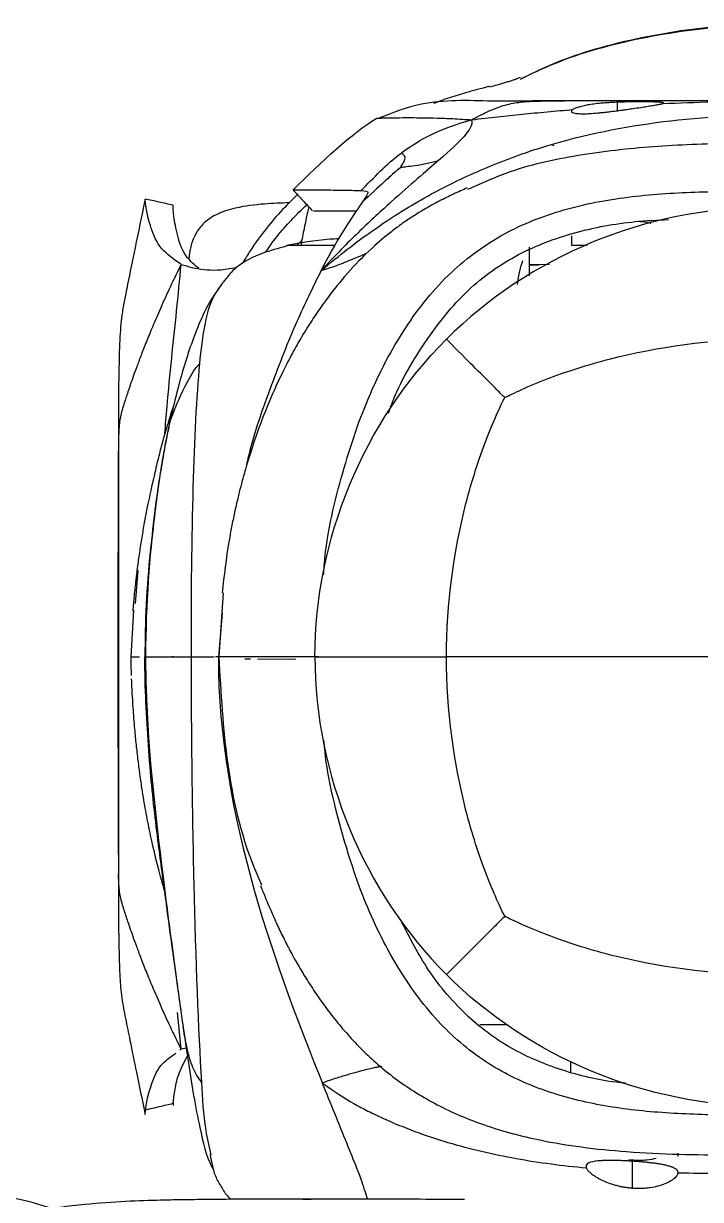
# Model space of a CAD drawing. Header units: millimetres. Extents: x 0 to 1189, y 0 to 841.
# Drawn here: x 1007.93 to 1031.09, y 385.84 to 426.05 of the extents above; entities that cross this region are included whole.
import ezdxf

# ---------------------------------------------------------------- set-up
doc = ezdxf.new("R2010")
doc.units = ezdxf.units.MM

msp = doc.modelspace()

# ---------------------------------------------------------------- linework, layer by layer
at = {"color": 7, "linetype": 'Continuous', "lineweight": 25}
for p, q in [((1024.915, 424.21), (1024.775, 424.147)), ((1023.992, 423.395), (1023.962, 423.395)), ((1020.013, 422.815), (1020.162, 422.821)), ((1017.256, 418.447), (1017.443, 418.621)), ((1026.672, 418.796), (1026.672, 418.471)), ((1025.231, 418.408), (1025.231, 417.422)), ((1026.672, 418.471), (1027.215, 418.471)), ((1025.574, 417.804), (1025.231, 417.8)), ((1025.912, 417.81), (1025.574, 417.804)), ((1011.755, 406.224), (1011.853, 407.346)), ((1011.692, 406.261), (1011.664, 406.004)), ((1011.688, 405.996), (1011.601, 404.402)), ((1014.722, 405.89), (1014.597, 404.402)), ((1012.072, 404.402), (1012.079, 403.394)), ((1013.057, 404.402), (1012.997, 404.402)), ((1012.997, 404.402), (1013.063, 404.402)), ((1014.597, 404.402), (1014.501, 404.402)), ((1014.597, 404.402), (1014.55, 404.402)), ((1014.625, 404.402), (1014.614, 404.402)), ((1014.625, 404.402), (1014.617, 404.402)), ((1014.626, 404.402), (1014.625, 404.402)), ((1014.626, 404.402), (1014.625, 404.402)), ((1015.356, 404.402), (1015.176, 404.402)), ((1015.505, 404.33), (1015.69, 404.329)), ((1015.58, 404.33), (1015.69, 404.329)), ((1015.937, 404.328), (1017.247, 404.32)), ((1015.937, 404.328), (1017.247, 404.32)), ((1017.988, 404.402), (1017.898, 404.402)), ((1024.457, 391.818), (1023.545, 391.818)), ((1013.271, 390.949), (1013.321, 390.988)), ((1013.321, 390.988), (1013.493, 391.027)), ((1026.648, 390.204), (1026.648, 390.555)), ((1012.08, 388.86), (1012.084, 388.751)), ((1013.044, 389.172), (1013.044, 389.052)), ((1030.322, 387.314), (1030.322, 387.43)), ((1028.747, 387.183), (1028.64, 387.198)), ((1028.747, 387.183), (1028.747, 386.233))]:
    msp.add_line(p, q, dxfattribs=at)
at = {"color": 8, "linetype": 'Continuous', "lineweight": 25}
for p, q in [((1028.247, 423.072), (1028.247, 423.361)), ((1017.443, 418.621), (1017.412, 418.446)), ((1025.231, 417.798), (1025.574, 417.804)), ((1012.967, 412.595), (1012.912, 412.332)), ((1012.435, 409.497), (1012.405, 409.199)), ((1014.62, 404.402), (1014.77, 406.587)), ((1012.802, 396.092), (1012.75, 396.484)), ((1013.321, 390.988), (1013.197, 392.236))]:
    msp.add_line(p, q, dxfattribs=at)
at = {"color": 7, "linetype": 'Continuous', "lineweight": 25}
for points, knots in [([(1024.926, 424.156), (1025.298, 424.336), (1026.617, 424.974), (1029.055, 425.632), (1032.161, 426.081), (1035.31, 425.997), (1038.391, 425.373), (1040.492, 424.74), (1041.491, 424.22), (1041.554, 424.187)], [0, 0, 0, 0, 0.072302, 0.255842, 0.438201, 0.620139, 0.802991, 0.98752, 1, 1, 1, 1]), ([(1041.55, 424.181), (1041.486, 424.214), (1040.486, 424.728), (1038.385, 425.348), (1035.307, 425.958), (1032.162, 426.04), (1029.058, 425.601), (1026.622, 424.958), (1025.304, 424.329), (1024.933, 424.152)], [0, 0, 0, 0, 0.012555, 0.196951, 0.379872, 0.561997, 0.74448, 0.927956, 1, 1, 1, 1]), ([(1023.867, 423.898), (1023.845, 423.894), (1023.811, 423.887), (1023.61, 423.836), (1023.335, 423.765), (1022.885, 423.638), (1022.36, 423.472), (1022.06, 423.356), (1021.956, 423.315)], [0, 0, 0, 0, 0.205788, 0.319523, 0.440469, 0.661137, 0.881703, 1, 1, 1, 1]), ([(1024.919, 424.204), (1024.881, 424.188), (1024.806, 424.157), (1024.675, 424.11), (1024.584, 424.083), (1024.435, 424.038), (1024.272, 423.988), (1024.087, 423.935), (1023.961, 423.9), (1023.879, 423.878)], [0, 0, 0, 0, 0.186538, 0.367073, 0.541646, 0.652638, 0.739956, 0.830579, 1, 1, 1, 1]), ([(1023.953, 423.395), (1023.13, 423.423), (1021.771, 423.47), (1020.562, 423.005), (1020.085, 422.821)], [0, 0, 0, 0, 0.605089, 1, 1, 1, 1]), ([(1023.255, 422.76), (1023.48, 422.883), (1023.783, 423.033), (1024.241, 423.224), (1024.679, 423.342), (1025.105, 423.386), (1025.432, 423.398), (1025.572, 423.4), (1025.612, 423.4)], [0, 0, 0, 0, 0.125, 0.25, 0.5, 0.75, 0.875, 1, 1, 1, 1]), ([(1023.255, 422.76), (1023.581, 422.804), (1023.87, 422.837), (1024.29, 422.882), (1024.428, 422.896), (1024.707, 422.924), (1024.847, 422.938), (1025.269, 422.98), (1025.553, 423.008), (1026.133, 423.061), (1026.427, 423.088), (1026.726, 423.113)], [0, 0, 0, 0, 0.25, 0.25, 0.375, 0.375, 0.5, 0.5, 0.75, 0.75, 1, 1, 1, 1]), ([(1042.521, 423.395), (1042.07, 423.398), (1041.098, 423.406), (1039.255, 423.411), (1037.154, 423.414), (1034.768, 423.415), (1032.135, 423.415), (1029.635, 423.414), (1027.409, 423.411), (1025.604, 423.407), (1024.492, 423.399), (1023.972, 423.395)], [0, 0, 0, 0, 0.08729, 0.187895, 0.29954, 0.420387, 0.558208, 0.710517, 0.814227, 0.913153, 1, 1, 1, 1]), ([(1040.881, 423.4), (1040.788, 423.401), (1040.434, 423.402), (1039.46, 423.406), (1037.265, 423.411), (1033.247, 423.413), (1029.229, 423.411), (1027.033, 423.406), (1026.059, 423.402), (1025.706, 423.401), (1025.612, 423.4)], [0, 0, 0, 0, 0.0625, 0.125, 0.25, 0.5, 0.75, 0.875, 0.9375, 1, 1, 1, 1]), ([(1026.726, 423.113), (1026.718, 423.108), (1026.704, 423.099), (1026.689, 423.085), (1026.679, 423.073), (1026.673, 423.061), (1026.669, 423.039), (1026.693, 423.011), (1026.784, 422.984), (1026.928, 422.969), (1027.122, 422.966), (1027.361, 422.977), (1027.586, 422.996), (1027.775, 423.015), (1027.92, 423.032), (1028.078, 423.051), (1028.189, 423.065), (1028.247, 423.072)], [0, 0, 0, 0, 0.031354, 0.061462, 0.090323, 0.117939, 0.14431, 0.255908, 0.359024, 0.46521, 0.570041, 0.674396, 0.785004, 0.832664, 0.884379, 0.940156, 1, 1, 1, 1]), ([(1028.247, 423.361), (1028.216, 423.36), (1028.156, 423.357), (1028.067, 423.353), (1027.98, 423.348), (1027.896, 423.343), (1027.815, 423.337), (1027.681, 423.326), (1027.497, 423.307), (1027.286, 423.277), (1027.094, 423.24), (1026.967, 423.208), (1026.873, 423.178), (1026.812, 423.156), (1026.76, 423.133), (1026.736, 423.119), (1026.726, 423.113)], [0, 0, 0, 0, 0.043979, 0.087069, 0.129273, 0.170593, 0.21103, 0.250587, 0.374923, 0.50025, 0.615465, 0.750163, 0.796443, 0.875022, 0.945152, 1, 1, 1, 1]), ([(1029.79, 423.315), (1029.795, 423.317), (1029.807, 423.321), (1029.817, 423.326), (1029.822, 423.331), (1029.822, 423.336), (1029.816, 423.34), (1029.805, 423.345), (1029.788, 423.349), (1029.766, 423.352), (1029.739, 423.356), (1029.706, 423.359), (1029.668, 423.362), (1029.626, 423.364), (1029.578, 423.367), (1029.525, 423.369), (1029.416, 423.372), (1029.226, 423.375), (1028.973, 423.375), (1028.752, 423.374), (1028.579, 423.371), (1028.41, 423.367), (1028.3, 423.363), (1028.247, 423.361)], [0, 0, 0, 0, 0.033009, 0.066065, 0.09917, 0.132324, 0.165526, 0.198778, 0.23208, 0.265431, 0.298832, 0.332284, 0.365786, 0.39934, 0.432945, 0.466601, 0.50031, 0.625905, 0.74984, 0.817331, 0.881519, 0.942407, 1, 1, 1, 1]), ([(1028.247, 423.072), (1028.267, 423.075), (1028.324, 423.083), (1028.434, 423.098), (1028.592, 423.12), (1028.803, 423.15), (1029.029, 423.184), (1029.252, 423.219), (1029.441, 423.248), (1029.572, 423.27), (1029.657, 423.285), (1029.711, 423.296), (1029.758, 423.306), (1029.779, 423.312), (1029.79, 423.315)], [0, 0, 0, 0, 0.028606, 0.079943, 0.153997, 0.250752, 0.384967, 0.499993, 0.627901, 0.748943, 0.808369, 0.870019, 0.933895, 1, 1, 1, 1]), ([(1018.103, 417.594), (1018.803, 418.181), (1019.657, 418.853), (1021.428, 420.009), (1023.187, 420.902), (1025.74, 421.929), (1028.986, 422.684), (1033.247, 423.027), (1037.507, 422.684), (1040.753, 421.929), (1043.306, 420.902), (1045.065, 420.009), (1046.836, 418.853), (1047.69, 418.181), (1048.39, 417.594)], [0, 0, 0, 0, 0.0625, 0.125, 0.1875, 0.25, 0.375, 0.5, 0.625, 0.75, 0.8125, 0.875, 0.9375, 1, 1, 1, 1]), ([(1020.848, 421.622), (1021.106, 421.819), (1021.527, 422.095), (1022.32, 422.457), (1022.854, 422.649), (1023.255, 422.76)], [0, 0, 0, 0, 0.5, 0.75, 1, 1, 1, 1]), ([(1023.255, 422.76), (1023.28, 422.663), (1023.236, 422.494), (1022.949, 422.106), (1022.541, 421.733), (1022.123, 421.367)], [0, 0, 0, 0, 0.25, 0.5, 1, 1, 1, 1]), ([(1025.991, 421.92), (1026.004, 421.906), (1026.017, 421.891), (1026.069, 421.886), (1026.071, 421.886)], [0, 0, 0, 0, 0.968592, 1, 1, 1, 1]), ([(1020.82, 421.123), (1020.842, 421.154), (1020.913, 421.259), (1021.011, 421.462), (1020.966, 421.57), (1020.848, 421.622)], [0, 0, 0, 0, 0.25, 0.5, 1, 1, 1, 1]), ([(1020.82, 421.123), (1020.775, 421.086), (1020.607, 420.944), (1020.168, 420.553), (1019.784, 420.193), (1019.528, 419.953)], [0, 0, 0, 0, 0.25, 0.5, 1, 1, 1, 1]), ([(1020.82, 421.123), (1020.844, 421.131), (1020.929, 421.15), (1021.215, 421.186), (1021.624, 421.232), (1022.123, 421.367)], [0, 0, 0, 0, 0.25, 0.5, 1, 1, 1, 1]), ([(1023.108, 420.434), (1022.954, 420.365), (1022.652, 420.23), (1022.149, 419.982), (1021.75, 419.764), (1021.457, 419.589), (1021.281, 419.479), (1021.101, 419.361), (1020.939, 419.25), (1020.789, 419.144), (1020.559, 418.972), (1020.225, 418.709), (1019.721, 418.272), (1018.997, 417.521), (1018.341, 416.705), (1017.842, 415.982), (1017.49, 415.423), (1017.158, 414.844), (1016.731, 414.028), (1016.266, 412.994), (1015.834, 411.84), (1015.568, 410.994), (1015.333, 410.133), (1015.257, 409.811), (1015.142, 409.314), (1015.046, 408.843), (1014.871, 407.894), (1014.789, 407.17), (1014.724, 406.59)], [0, 0, 0, 0, 0.080431, 0.15783, 0.233955, 0.259172, 0.284072, 0.308583, 0.332627, 0.351039, 0.362857, 0.374215, 0.414509, 0.447007, 0.473081, 0.484823, 0.496478, 0.508395, 0.520871, 0.549217, 0.584127, 0.626436, 0.647716, 0.685159, 0.728578, 0.773078, 0.818322, 1, 1, 1, 1]), ([(1017.151, 420.361), (1017.261, 420.242), (1017.483, 420.004), (1017.704, 419.767), (1017.815, 419.648)], [0, 0, 0, 0, 0.500122, 1, 1, 1, 1]), ([(1017.184, 420.361), (1017.208, 420.361), (1017.267, 420.363), (1017.689, 420.364), (1018.277, 420.362), (1018.961, 420.357), (1019.316, 420.346), (1019.484, 420.341)], [0, 0, 0, 0, 0.150859, 0.359323, 0.563776, 0.792751, 1, 1, 1, 1]), ([(1018.196, 407.2), (1018.202, 407.305), (1018.266, 408.425), (1018.746, 410.478), (1019.638, 413.227), (1020.889, 415.623), (1022.439, 417.573), (1024.324, 418.936), (1026.412, 419.75), (1028.623, 420.163), (1030.914, 420.314), (1033.247, 420.325), (1035.579, 420.314), (1037.87, 420.163), (1040.081, 419.75), (1042.169, 418.936), (1044.055, 417.573), (1045.604, 415.623), (1046.856, 413.227), (1047.745, 410.478), (1048.221, 408.477), (1048.284, 407.408), (1048.287, 407.355)], [0, 0, 0, 0, 0.006951, 0.074241, 0.138397, 0.197972, 0.252112, 0.301676, 0.349964, 0.399195, 0.449944, 0.501714, 0.553483, 0.604232, 0.653463, 0.701751, 0.751315, 0.805455, 0.865031, 0.929186, 0.996476, 1, 1, 1, 1]), ([(1012.079, 420.004), (1011.967, 419.461), (1011.765, 418.487), (1011.544, 417.412), (1011.418, 416.784), (1011.328, 416.324), (1011.25, 415.782), (1011.197, 414.852), (1011.187, 414.04), (1011.18, 413.56)], [0, 0, 0, 0, 0.2322734, 0.4172109, 0.467352, 0.5366945, 0.6216332, 0.7767894, 1, 1, 1, 1]), ([(1012.082, 420.049), (1012.081, 420.042), (1012.08, 420.033), (1012.079, 420.006), (1012.079, 420.001)], [0, 0, 0, 0, 0.790507, 1, 1, 1, 1]), ([(1013.044, 419.842), (1012.884, 419.877), (1012.564, 419.947), (1012.245, 420.017), (1012.085, 420.052)], [0, 0, 0, 0, 0.499995, 1, 1, 1, 1]), ([(1013.321, 417.816), (1013.078, 417.984), (1012.569, 418.336), (1012.265, 419.091), (1012.112, 419.735), (1012.091, 420.041), (1012.086, 420.043), (1012.085, 420.044)], [0, 0, 0, 0, 0.219343, 0.45859, 0.709527, 0.963448, 1, 1, 1, 1]), ([(1013.921, 417.682), (1013.78, 417.801), (1013.399, 418.122), (1013.183, 418.83), (1013.051, 419.499), (1013.045, 419.827), (1013.044, 419.831), (1013.044, 419.831)], [0, 0, 0, 0, 0.1503868, 0.405847, 0.674569, 0.9469706, 1, 1, 1, 1]), ([(1017.021, 419.92), (1016.737, 419.911), (1016.121, 419.89), (1015.267, 419.787), (1014.541, 419.561), (1014.061, 419.229), (1013.787, 418.837), (1013.63, 418.428), (1013.599, 418.146), (1013.583, 418.004)], [0, 0, 0, 0, 0.193003, 0.41918, 0.582464, 0.705196, 0.807862, 0.902969, 1, 1, 1, 1]), ([(1017.298, 420.203), (1017.103, 420.01), (1016.494, 419.406), (1015.873, 418.596), (1015.488, 417.974), (1015.407, 417.843)], [0, 0, 0, 0, 0.270133, 0.845956, 1, 1, 1, 1]), ([(1017.844, 419.648), (1017.873, 419.648), (1017.941, 419.648), (1018.372, 419.648), (1018.867, 419.648), (1019.194, 419.648), (1019.315, 419.648)], [0, 0, 0, 0, 0.231656, 0.531574, 0.826375, 1, 1, 1, 1]), ([(1020.41, 412.724), (1020.426, 412.771), (1020.714, 413.629), (1021.569, 415.098), (1023.011, 416.952), (1024.807, 418.225), (1026.785, 418.958), (1028.532, 419.28), (1029.611, 419.333), (1029.989, 419.352)], [0, 0, 0, 0, 0.011937, 0.218004, 0.404413, 0.574335, 0.739832, 0.908897, 1, 1, 1, 1]), ([(1029.388, 419.215), (1029.381, 419.217), (1029.314, 419.239), (1029.158, 419.263), (1029.008, 419.28), (1028.957, 419.285)], [0, 0, 0, 0, 0.071075, 0.687717, 1, 1, 1, 1]), ([(1018.709, 418.691), (1018.608, 418.686), (1017.952, 418.653), (1017.404, 418.549), (1016.94, 418.461)], [0, 0, 0, 0, 0.154537, 1, 1, 1, 1]), ([(1017.021, 418.466), (1016.741, 418.392), (1016.194, 418.247), (1015.615, 417.992), (1015.215, 417.732), (1014.956, 417.465), (1014.824, 417.294), (1014.755, 417.204)], [0, 0, 0, 0, 0.257476, 0.502319, 0.661671, 0.821087, 1, 1, 1, 1]), ([(1018.575, 418.464), (1018.284, 418.465), (1017.685, 418.467), (1017.211, 418.469), (1017.008, 418.466), (1016.939, 418.463), (1016.944, 418.461), (1016.945, 418.461)], [0, 0, 0, 0, 0.344443, 0.709362, 0.848228, 0.984004, 1, 1, 1, 1]), ([(1013.321, 417.816), (1013.14, 417.454), (1013.018, 417.2), (1012.858, 416.858), (1012.808, 416.75), (1012.708, 416.529), (1012.61, 416.308), (1012.517, 416.095), (1012.428, 415.89), (1012.386, 415.791), (1012.268, 415.508), (1012.126, 415.161), (1012.004, 414.85), (1011.894, 414.562), (1011.844, 414.431), (1011.71, 414.07), (1011.572, 413.677), (1011.462, 413.345), (1011.41, 413.187), (1011.398, 413.149), (1011.395, 413.141), (1011.395, 413.138), (1011.394, 413.137), (1011.393, 413.134), (1011.39, 413.125), (1011.379, 413.089), (1011.334, 412.952), (1011.276, 412.766), (1011.244, 412.628), (1011.218, 412.485), (1011.209, 412.408), (1011.194, 412.242), (1011.188, 412.153), (1011.183, 412.017), (1011.182, 411.971), (1011.179, 411.886), (1011.179, 411.848), (1011.178, 411.823)], [0, 0, 0, 0, 0.0625, 0.0625, 0.09375, 0.09375, 0.125, 0.15625, 0.15625, 0.1875, 0.1875, 0.25, 0.3125, 0.3125, 0.375, 0.375, 0.5, 0.625, 0.65625, 0.664062, 0.666016, 0.666016, 0.666992, 0.666992, 0.667969, 0.671875, 0.6875, 0.75, 0.8125, 0.8125, 0.875, 0.875, 0.9375, 0.9375, 0.96875, 0.96875, 1, 1, 1, 1]), ([(1013.321, 417.816), (1013.566, 417.745), (1014.045, 417.606), (1014.739, 417.614), (1015.193, 417.715), (1015.227, 417.722)], [0, 0, 0, 0, 0.490709, 0.96228, 1, 1, 1, 1]), ([(1019.656, 418.188), (1019.635, 418.178), (1019.542, 418.136), (1019.32, 418.043), (1018.979, 417.908), (1018.603, 417.753), (1018.271, 417.648), (1018.103, 417.594)], [0, 0, 0, 0, 0.074834, 0.322927, 0.564967, 0.779465, 1, 1, 1, 1]), ([(1018.103, 417.594), (1017.822, 417.024), (1017.205, 415.769), (1016.369, 413.604), (1015.768, 411.938), (1015.563, 410.978), (1015.542, 410.879)], [0, 0, 0, 0, 0.269951, 0.593622, 0.958377, 1, 1, 1, 1]), ([(1014.738, 417.184), (1014.568, 416.948), (1014.216, 416.458), (1013.815, 415.524), (1013.496, 414.592), (1013.253, 413.765), (1013.099, 413.139), (1013.024, 412.834)], [0, 0, 0, 0, 0.236298, 0.490154, 0.664439, 0.836196, 1, 1, 1, 1]), ([(1014.756, 417.203), (1014.671, 417.09), (1014.361, 416.681), (1014.078, 415.716), (1013.994, 414.884), (1013.947, 414.419)], [0, 0, 0, 0, 0.144146, 0.522517, 1, 1, 1, 1]), ([(1024.39, 413.264), (1024.332, 413.322), (1024.122, 413.532), (1023.631, 414.023), (1022.788, 414.866), (1022.397, 415.258), (1022.397, 415.258)], [0, 0, 0, 0, 0.125, 0.25, 0.5, 1, 1, 1, 1]), ([(1024.39, 413.264), (1024.506, 413.322), (1024.938, 413.532), (1026.11, 414.023), (1028.692, 414.866), (1031.432, 415.258), (1033.259, 415.258)], [0, 0, 0, 0, 0.125, 0.25, 0.5, 1, 1, 1, 1]), ([(1012.912, 412.332), (1012.918, 412.352), (1012.943, 412.433), (1013.03, 412.685), (1013.28, 413.325), (1013.657, 414.084), (1013.947, 414.419)], [0, 0, 0, 0, 0.125, 0.25, 0.5, 1, 1, 1, 1]), ([(1011.181, 413.664), (1011.17, 411.031), (1011.144, 404.856), (1011.167, 398.682), (1011.181, 395.14)], [0, 0, 0, 0, 0.4264347, 1, 1, 1, 1]), ([(1011.181, 413.66), (1011.181, 413.654), (1011.181, 413.641), (1011.18, 413.499), (1011.178, 413.265), (1011.177, 412.949), (1011.176, 412.575), (1011.176, 412.201), (1011.178, 411.932), (1011.178, 411.823)], [0, 0, 0, 0, 0.1505772, 0.3283044, 0.4988151, 0.6553671, 0.7968021, 0.9174151, 1, 1, 1, 1]), ([(1013.07, 413.016), (1013.039, 412.924), (1012.943, 412.638), (1012.831, 412.269), (1012.696, 411.804), (1012.591, 411.408), (1012.486, 410.983), (1012.445, 410.798), (1012.329, 410.306), (1012.253, 409.959), (1012.169, 409.558), (1012.083, 409.114), (1011.994, 408.612), (1011.913, 408.108), (1011.823, 407.482), (1011.763, 406.979), (1011.71, 406.485), (1011.68, 406.14), (1011.665, 405.964)], [0, 0, 0, 0, 0.034062, 0.106286, 0.20198, 0.318364, 0.397598, 0.47588, 0.516867, 0.556948, 0.596005, 0.644102, 0.690302, 0.735026, 0.779144, 0.840013, 0.918361, 1, 1, 1, 1]), ([(1022.397, 404.395), (1022.397, 406.222), (1022.788, 408.962), (1023.631, 411.544), (1024.122, 412.716), (1024.332, 413.148), (1024.39, 413.264)], [0, 0, 0, 0, 0.5, 0.75, 0.875, 1, 1, 1, 1]), ([(1012.971, 412.616), (1012.93, 412.433), (1012.842, 412.033), (1012.701, 411.292), (1012.559, 410.434), (1012.472, 409.786), (1012.425, 409.436)], [0, 0, 0, 0, 0.192246, 0.419117, 0.687036, 1, 1, 1, 1]), ([(1013.029, 412.835), (1013.011, 412.774), (1012.987, 412.693), (1012.971, 412.614), (1012.967, 412.595)], [0, 0, 0, 0, 0.764513, 1, 1, 1, 1]), ([(1012.912, 412.332), (1012.892, 412.236), (1012.819, 411.886), (1012.64, 410.926), (1012.497, 409.964), (1012.405, 409.199)], [0, 0, 0, 0, 0.25, 0.5, 1, 1, 1, 1]), ([(1011.178, 411.823), (1011.178, 411.735), (1011.177, 411.402), (1011.176, 410.473), (1011.177, 408.355), (1011.184, 404.402), (1011.177, 400.449), (1011.176, 398.331), (1011.177, 397.402), (1011.178, 397.069), (1011.178, 396.981)], [0, 0, 0, 0, 0.0625, 0.125, 0.25, 0.5, 0.75, 0.875, 0.9375, 1, 1, 1, 1]), ([(1012.433, 409.496), (1012.374, 409.001), (1012.244, 407.921), (1012.105, 406.206), (1012.087, 404.997), (1012.078, 404.402)], [0, 0, 0, 0, 0.30107, 0.656372, 1, 1, 1, 1]), ([(1011.61, 404.402), (1011.611, 404.402), (1011.611, 404.402), (1011.612, 404.402), (1011.612, 404.402), (1011.613, 404.402), (1011.614, 404.402), (1011.615, 404.402), (1011.616, 404.402), (1011.618, 404.402), (1011.622, 404.402), (1011.624, 404.402), (1011.634, 404.402), (1011.664, 404.402), (1011.711, 404.402), (1011.77, 404.402), (1011.827, 404.402), (1011.867, 404.402), (1011.888, 404.402), (1011.895, 404.402)], [0, 0, 0, 0, 0.063452, 0.128438, 0.194957, 0.263009, 0.352263, 0.445507, 0.518056, 0.575691, 0.618411, 0.646218, 0.664315, 0.706221, 0.768538, 0.850584, 0.917855, 0.973808, 1, 1, 1, 1]), ([(1011.61, 404.402), (1011.611, 404.402), (1011.611, 404.402), (1011.612, 404.402), (1011.612, 404.402), (1011.613, 404.402), (1011.614, 404.402), (1011.615, 404.402), (1011.616, 404.402), (1011.618, 404.402), (1011.622, 404.402), (1011.624, 404.402), (1011.634, 404.402), (1011.664, 404.402), (1011.711, 404.402), (1011.77, 404.402), (1011.827, 404.402), (1011.867, 404.402), (1011.888, 404.402), (1011.895, 404.402)], [0, 0, 0, 0, 0.063452, 0.128437, 0.194956, 0.263008, 0.352263, 0.445511, 0.518062, 0.575698, 0.618417, 0.646221, 0.664318, 0.706234, 0.768549, 0.850582, 0.917866, 0.97382, 1, 1, 1, 1]), ([(1012.104, 404.402), (1012.11, 404.402), (1012.121, 404.402), (1012.142, 404.402), (1012.167, 404.402), (1012.197, 404.402), (1012.23, 404.402), (1012.268, 404.402), (1012.342, 404.402), (1012.475, 404.402), (1012.686, 404.402), (1012.927, 404.402), (1013.174, 404.402), (1013.382, 404.402), (1013.544, 404.402), (1013.622, 404.402), (1013.659, 404.402)], [0, 0, 0, 0, 0.035454, 0.070982, 0.106591, 0.142289, 0.178084, 0.213983, 0.249994, 0.368544, 0.499846, 0.625073, 0.749985, 0.874994, 0.940854, 1, 1, 1, 1]), ([(1012.104, 404.402), (1012.11, 404.402), (1012.121, 404.402), (1012.143, 404.402), (1012.169, 404.402), (1012.199, 404.402), (1012.232, 404.402), (1012.269, 404.402), (1012.341, 404.402), (1012.473, 404.401), (1012.685, 404.402), (1012.887, 404.402), (1013.05, 404.402), (1013.217, 404.402), (1013.424, 404.402), (1013.582, 404.402), (1013.659, 404.402)], [0, 0, 0, 0, 0.037036, 0.073526, 0.109533, 0.14512, 0.180351, 0.215289, 0.249995, 0.366471, 0.499847, 0.625075, 0.686826, 0.749986, 0.877538, 1, 1, 1, 1]), ([(1013.659, 404.402), (1013.704, 404.402), (1013.795, 404.402), (1014.106, 404.402), (1014.365, 404.402), (1014.445, 404.402)], [0, 0, 0, 0, 0.409525, 0.819012, 1, 1, 1, 1]), ([(1013.659, 404.402), (1013.66, 403.791), (1013.662, 403.163), (1013.671, 401.881), (1013.689, 399.923), (1013.77, 395.256), (1013.902, 391.628), (1014.017, 389.853)], [0, 0, 0, 0, 0.125, 0.125, 0.25, 0.5, 1, 1, 1, 1]), ([(1013.659, 404.402), (1013.704, 404.402), (1013.795, 404.402), (1014.107, 404.402), (1014.369, 404.402), (1014.45, 404.402)], [0, 0, 0, 0, 0.4078342, 0.8156311, 1, 1, 1, 1]), ([(1015.204, 404.402), (1015.193, 404.402), (1015.173, 404.402), (1015.067, 404.402), (1014.904, 404.402), (1014.748, 404.402), (1014.659, 404.402), (1014.642, 404.402), (1014.636, 404.402), (1014.636, 404.402)], [0, 0, 0, 0, 0.017409, 0.034039, 0.185219, 0.375648, 0.629757, 0.984364, 1, 1, 1, 1]), ([(1015.204, 404.402), (1015.184, 404.402), (1015.087, 404.402), (1014.95, 404.402), (1014.824, 404.402), (1014.746, 404.402), (1014.707, 404.402), (1014.686, 404.402), (1014.674, 404.402), (1014.664, 404.402), (1014.655, 404.402), (1014.647, 404.402), (1014.641, 404.402), (1014.637, 404.402), (1014.636, 404.402), (1014.636, 404.402)], [0, 0, 0, 0, 0.033856, 0.16208, 0.295048, 0.42392, 0.548359, 0.597133, 0.65016, 0.707443, 0.768982, 0.834779, 0.904834, 0.979148, 1, 1, 1, 1]), ([(1018.023, 404.402), (1017.893, 404.402), (1017.638, 404.402), (1017.268, 404.402), (1016.924, 404.402), (1016.608, 404.402), (1016.321, 404.402), (1016.063, 404.402), (1015.836, 404.402), (1015.638, 404.402), (1015.468, 404.402), (1015.323, 404.402), (1015.243, 404.402), (1015.204, 404.402)], [0, 0, 0, 0, 0.115076, 0.22522, 0.33044, 0.43076, 0.526223, 0.616881, 0.702796, 0.784024, 0.860615, 0.932602, 1, 1, 1, 1]), ([(1018.023, 404.402), (1017.852, 404.402), (1017.558, 404.402), (1017.118, 404.402), (1016.724, 404.402), (1016.386, 404.402), (1016.13, 404.402), (1015.934, 404.402), (1015.755, 404.402), (1015.592, 404.402), (1015.446, 404.402), (1015.315, 404.402), (1015.241, 404.402), (1015.204, 404.402)], [0, 0, 0, 0, 0.151133, 0.259989, 0.396193, 0.518085, 0.592285, 0.664631, 0.735163, 0.80392, 0.870946, 0.936289, 1, 1, 1, 1]), ([(1024.39, 395.525), (1024.332, 395.641), (1024.122, 396.073), (1023.631, 397.245), (1022.788, 399.827), (1022.397, 402.568), (1022.397, 404.395)], [0, 0, 0, 0, 0.125, 0.25, 0.5, 1, 1, 1, 1]), ([(1011.616, 403.647), (1011.621, 403.523), (1011.632, 403.283), (1011.642, 403.073), (1011.674, 402.563), (1011.701, 402.205), (1011.73, 401.876), (1011.758, 401.583), (1011.785, 401.322), (1011.815, 401.053), (1011.858, 400.703), (1011.879, 400.537), (1011.917, 400.252), (1011.959, 399.963), (1012.006, 399.657), (1012.077, 399.247), (1012.15, 398.855), (1012.224, 398.486), (1012.338, 397.956), (1012.486, 397.31), (1012.671, 396.655), (1012.747, 396.387)], [0, 0, 0, 0, 0.090696, 0.175285, 0.21825, 0.261399, 0.306804, 0.34079, 0.375797, 0.411339, 0.450071, 0.517703, 0.582251, 0.639722, 0.70485, 0.75186, 0.792245, 0.830562, 0.866559, 0.945402, 1, 1, 1, 1]), ([(1012.079, 403.394), (1012.127, 402.416), (1012.216, 400.599), (1012.51, 398.15), (1012.698, 396.745), (1012.78, 396.131)], [0, 0, 0, 0, 0.3965173, 0.736161, 1, 1, 1, 1]), ([(1043.903, 391.46), (1043.357, 391.019), (1042.279, 390.148), (1040.331, 389.376), (1038.292, 388.937), (1036.166, 388.752), (1033.997, 388.717), (1031.814, 388.718), (1029.655, 388.79), (1027.552, 389.043), (1025.54, 389.576), (1023.658, 390.505), (1021.993, 391.941), (1020.618, 393.857), (1019.497, 396.147), (1018.7, 398.734), (1018.273, 400.563), (1018.211, 401.517), (1018.211, 401.526)], [0, 0, 0, 0, 0.062121, 0.122633, 0.184095, 0.247347, 0.312029, 0.377125, 0.441447, 0.504133, 0.565136, 0.625786, 0.689215, 0.758604, 0.834193, 0.914941, 0.999284, 1, 1, 1, 1]), ([(1011.178, 396.981), (1011.178, 396.885), (1011.177, 396.647), (1011.176, 396.308), (1011.176, 395.961), (1011.178, 395.587), (1011.18, 395.282), (1011.181, 395.145), (1011.181, 395.145), (1011.181, 395.145)], [0, 0, 0, 0, 0.072779, 0.178962, 0.303432, 0.441467, 0.677632, 0.927666, 1, 1, 1, 1]), ([(1013.321, 390.988), (1013.14, 391.351), (1013.018, 391.604), (1012.858, 391.946), (1012.808, 392.054), (1012.708, 392.275), (1012.61, 392.496), (1012.517, 392.709), (1012.428, 392.914), (1012.386, 393.013), (1012.268, 393.296), (1012.126, 393.643), (1012.004, 393.954), (1011.894, 394.242), (1011.844, 394.374), (1011.71, 394.734), (1011.572, 395.127), (1011.462, 395.459), (1011.41, 395.617), (1011.398, 395.655), (1011.395, 395.663), (1011.395, 395.666), (1011.394, 395.667), (1011.393, 395.67), (1011.39, 395.679), (1011.379, 395.715), (1011.334, 395.852), (1011.276, 396.038), (1011.244, 396.176), (1011.218, 396.32), (1011.209, 396.396), (1011.194, 396.562), (1011.188, 396.651), (1011.183, 396.787), (1011.182, 396.833), (1011.179, 396.918), (1011.179, 396.957), (1011.178, 396.981)], [0, 0, 0, 0, 0.0625, 0.0625, 0.09375, 0.09375, 0.125, 0.15625, 0.15625, 0.1875, 0.1875, 0.25, 0.3125, 0.3125, 0.375, 0.375, 0.5, 0.625, 0.65625, 0.664063, 0.666016, 0.666016, 0.666992, 0.666992, 0.667969, 0.671875, 0.6875, 0.75, 0.8125, 0.8125, 0.875, 0.875, 0.9375, 0.9375, 0.96875, 0.96875, 1, 1, 1, 1]), ([(1016.041, 396.578), (1016.086, 396.46), (1016.176, 396.228), (1016.336, 395.838), (1016.519, 395.42), (1016.718, 394.992), (1016.972, 394.49), (1017.13, 394.189), (1017.482, 393.576), (1017.833, 393.022), (1018.196, 392.499), (1018.601, 391.968), (1019.05, 391.438), (1019.548, 390.915), (1020.1, 390.405), (1020.713, 389.919), (1021.374, 389.473), (1022.349, 388.919), (1023.751, 388.327), (1025.42, 387.886), (1027.051, 387.617), (1028.641, 387.46), (1030.334, 387.377), (1031.512, 387.368), (1032.09, 387.364)], [0, 0, 0, 0, 0.082299, 0.1631971, 0.2432176, 0.3222815, 0.3997315, 0.4746226, 0.517653, 0.5522363, 0.5836949, 0.6120121, 0.6373583, 0.6601125, 0.6808952, 0.7005878, 0.7203793, 0.7410629, 0.7856068, 0.8352266, 0.8715546, 0.9107424, 0.9562351, 1, 1, 1, 1]), ([(1012.78, 396.136), (1012.85, 395.614), (1012.982, 394.644), (1013.159, 393.364), (1013.267, 392.591), (1013.315, 392.252)], [0, 0, 0, 0, 0.395896, 0.734982, 1, 1, 1, 1]), ([(1028.522, 389.819), (1028.415, 389.829), (1027.675, 389.896), (1026.337, 390.226), (1024.563, 390.956), (1022.968, 392.157), (1021.702, 393.687), (1021.103, 394.865), (1020.824, 395.414)], [0, 0, 0, 0, 0.032216, 0.222709, 0.410554, 0.604327, 0.815481, 1, 1, 1, 1]), ([(1024.39, 395.525), (1024.332, 395.467), (1024.122, 395.257), (1023.631, 394.766), (1022.788, 393.923), (1022.397, 393.532), (1022.397, 393.532)], [0, 0, 0, 0, 0.125, 0.25, 0.5, 1, 1, 1, 1]), ([(1033.259, 393.532), (1031.432, 393.532), (1028.692, 393.923), (1026.11, 394.766), (1024.938, 395.257), (1024.506, 395.467), (1024.39, 395.525)], [0, 0, 0, 0, 0.5, 0.75, 0.875, 1, 1, 1, 1]), ([(1011.18, 395.244), (1011.184, 394.937), (1011.192, 394.352), (1011.22, 393.484), (1011.269, 392.804), (1011.421, 391.999), (1011.585, 391.198), (1011.811, 390.099), (1011.983, 389.266), (1012.079, 388.801)], [0, 0, 0, 0, 0.1638221, 0.3117474, 0.4329707, 0.5358773, 0.6476211, 0.802783, 1, 1, 1, 1]), ([(1013.297, 392.379), (1013.309, 392.298), (1013.334, 392.12), (1013.371, 391.865), (1013.391, 391.725)], [0, 0, 0, 0, 0.44954, 1, 1, 1, 1]), ([(1013.391, 391.725), (1013.446, 391.344), (1013.56, 390.557), (1013.741, 389.384), (1013.988, 388.15), (1014.188, 387.263), (1014.407, 386.894), (1014.429, 386.857)], [0, 0, 0, 0, 0.2101432, 0.4352066, 0.6559122, 0.9656418, 1, 1, 1, 1]), ([(1012.084, 388.751), (1012.088, 388.781), (1012.096, 388.842), (1012.152, 389.281), (1012.32, 389.849), (1012.571, 390.451), (1012.975, 390.731), (1013.134, 390.84)], [0, 0, 0, 0, 0.208486, 0.41685, 0.621596, 0.851704, 1, 1, 1, 1]), ([(1013.052, 389.132), (1013.064, 389.259), (1013.088, 389.511), (1013.202, 390.113), (1013.423, 390.529), (1013.535, 390.74)], [0, 0, 0, 0, 0.33168, 0.660744, 1, 1, 1, 1]), ([(1020.184, 390.373), (1020.156, 390.377), (1020.111, 390.376), (1019.991, 390.356), (1019.941, 390.347), (1019.824, 390.321), (1019.756, 390.305), (1019.604, 390.267), (1019.519, 390.245), (1019.321, 390.192), (1019.207, 390.16), (1019.023, 390.107), (1018.959, 390.089), (1018.83, 390.05), (1018.766, 390.031), (1018.556, 389.965), (1018.392, 389.911), (1018.154, 389.823)], [0, 0, 0, 0, 0.25, 0.25, 0.375, 0.375, 0.5, 0.5, 0.625, 0.625, 0.75, 0.75, 0.8125, 0.8125, 0.875, 0.875, 1, 1, 1, 1]), ([(1014.017, 389.853), (1014.045, 389.302), (1014.088, 388.463), (1014.275, 387.645), (1014.339, 387.364)], [0, 0, 0, 0, 0.656049, 1, 1, 1, 1]), ([(1018.154, 389.823), (1018.565, 389.527), (1019.07, 389.202), (1019.547, 388.949), (1019.875, 388.784), (1020.046, 388.703), (1020.573, 388.463), (1020.944, 388.309), (1021.693, 388.03), (1022.068, 387.906), (1022.824, 387.682), (1023.206, 387.583), (1023.985, 387.4), (1024.382, 387.318), (1025.179, 387.173), (1025.578, 387.111), (1026.378, 387.005), (1026.778, 386.962), (1027.181, 386.926)], [0, 0, 0, 0, 0.125, 0.1875, 0.1875, 0.25, 0.25, 0.375, 0.375, 0.5, 0.5, 0.625, 0.625, 0.75, 0.75, 0.875, 0.875, 1, 1, 1, 1]), ([(1019.696, 385.852), (1019.665, 385.958), (1019.515, 386.483), (1018.96, 387.834), (1018.437, 389.124), (1018.154, 389.823)], [0, 0, 0, 0, 0.103783, 0.514899, 1, 1, 1, 1]), ([(1012.104, 388.91), (1012.262, 388.947), (1012.578, 389.02), (1012.894, 389.094), (1013.052, 389.13)], [0, 0, 0, 0, 0.49998, 1, 1, 1, 1]), ([(1014.308, 387.383), (1014.331, 387.254), (1014.375, 387.02), (1014.485, 386.61), (1014.713, 386.238), (1014.862, 385.984), (1015.02, 385.857), (1015.033, 385.847)], [0, 0, 0, 0, 0.301959, 0.55085, 0.776336, 0.981596, 1, 1, 1, 1]), ([(1029.575, 387.244), (1029.471, 387.222), (1029.224, 387.169), (1028.922, 387.178), (1028.747, 387.183)], [0, 0, 0, 0, 0.418417, 1, 1, 1, 1]), ([(1028.747, 387.151), (1028.717, 387.152), (1028.659, 387.156), (1028.573, 387.161), (1028.489, 387.165), (1028.406, 387.168), (1028.326, 387.171), (1028.248, 387.173), (1028.173, 387.175), (1028.1, 387.176), (1028.03, 387.177), (1027.963, 387.177), (1027.899, 387.176), (1027.838, 387.175), (1027.779, 387.173), (1027.724, 387.171), (1027.672, 387.168), (1027.623, 387.164), (1027.457, 387.149), (1027.239, 387.103), (1027.167, 387.015), (1027.173, 386.95), (1027.178, 386.934), (1027.181, 386.926)], [0, 0, 0, 0, 0.033059, 0.065626, 0.097704, 0.129293, 0.160395, 0.191011, 0.221142, 0.250791, 0.279958, 0.308645, 0.336855, 0.364588, 0.391847, 0.418634, 0.444951, 0.4708, 0.496184, 0.718629, 0.934438, 0.967017, 1, 1, 1, 1]), ([(1027.181, 386.926), (1027.184, 386.917), (1027.191, 386.9), (1027.208, 386.872), (1027.23, 386.841), (1027.26, 386.807), (1027.298, 386.77), (1027.344, 386.731), (1027.408, 386.682), (1027.493, 386.625), (1027.591, 386.569), (1027.731, 386.496), (1027.915, 386.418), (1028.132, 386.345), (1028.312, 386.299), (1028.459, 386.269), (1028.603, 386.247), (1028.699, 386.238), (1028.747, 386.233)], [0, 0, 0, 0, 0.0359718, 0.074354, 0.1151526, 0.1583726, 0.2040184, 0.2520935, 0.303177, 0.3780393, 0.4519497, 0.503471, 0.6373112, 0.7510858, 0.8167257, 0.8800118, 0.9410601, 1, 1, 1, 1]), ([(1030.322, 386.759), (1030.321, 386.768), (1030.32, 386.784), (1030.312, 386.808), (1030.299, 386.831), (1030.28, 386.853), (1030.256, 386.875), (1030.227, 386.895), (1030.192, 386.915), (1030.152, 386.934), (1030.106, 386.953), (1030.056, 386.97), (1030, 386.987), (1029.94, 387.003), (1029.862, 387.021), (1029.765, 387.04), (1029.644, 387.061), (1029.513, 387.08), (1029.373, 387.097), (1029.225, 387.113), (1029.07, 387.127), (1028.91, 387.14), (1028.801, 387.147), (1028.747, 387.151)], [0, 0, 0, 0, 0.037401, 0.07492, 0.112563, 0.150331, 0.188228, 0.226259, 0.264424, 0.302729, 0.341176, 0.379768, 0.418509, 0.457401, 0.496448, 0.556978, 0.618181, 0.680067, 0.742643, 0.805917, 0.869897, 0.934589, 1, 1, 1, 1]), ([(1028.747, 386.233), (1028.773, 386.231), (1028.825, 386.228), (1028.903, 386.225), (1028.982, 386.224), (1029.06, 386.225), (1029.138, 386.229), (1029.216, 386.235), (1029.292, 386.243), (1029.434, 386.262), (1029.642, 386.306), (1029.862, 386.378), (1030.061, 386.472), (1030.19, 386.556), (1030.266, 386.631), (1030.301, 386.681), (1030.319, 386.724), (1030.321, 386.748), (1030.322, 386.759)], [0, 0, 0, 0, 0.030818, 0.061761, 0.092852, 0.124116, 0.155576, 0.187254, 0.219173, 0.251354, 0.368025, 0.500949, 0.597983, 0.750515, 0.826391, 0.893262, 0.951131, 1, 1, 1, 1]), ([(1017.417, 379.037), (1015.307, 381.457), (1011.641, 384.885), (1007.64, 385.916), (1006.433, 386.038), (1006.03, 386.047), (1005.225, 385.997), (1003.211, 385.706), (999.638, 383.74), (996.792, 380.244), (994.878, 377.079), (994.277, 375.934), (993.163, 373.483), (990.596, 366.961), (988.157, 352.386), (990.596, 337.81), (993.163, 331.289), (994.277, 328.838), (994.878, 327.693), (996.792, 324.528), (999.638, 321.031), (1003.21, 319.065), (1005.223, 318.773), (1006.028, 318.723), (1006.431, 318.731), (1007.636, 318.852), (1011.635, 319.877), (1015.297, 323.252), (1017.405, 325.513)], [0, 0, 0, 0, 0.125, 0.15625, 0.15625, 0.171875, 0.171875, 0.1875, 0.25, 0.3125, 0.3125, 0.34375, 0.34375, 0.375, 0.5, 0.625, 0.65625, 0.65625, 0.6875, 0.6875, 0.75, 0.8125, 0.828125, 0.828125, 0.84375, 0.84375, 0.875, 1, 1, 1, 1]), ([(1017.76, 385.854), (1017.302, 385.854), (1016.353, 385.854), (1015.149, 385.849), (1014.198, 385.841), (1013.555, 385.833), (1013.074, 385.826), (1012.371, 385.811), (1011.482, 385.785), (1010.231, 385.694), (1009.338, 385.596), (1008.937, 385.536), (1008.822, 385.519)], [0, 0, 0, 0, 0.191978, 0.397912, 0.487956, 0.569528, 0.642846, 0.680043, 0.796213, 0.907882, 0.973686, 1, 1, 1, 1]), ([(1017.486, 385.848), (1017.512, 385.85), (1017.606, 385.857), (1017.702, 385.852), (1017.771, 385.848)], [0, 0, 0, 0, 0.270269, 1, 1, 1, 1]), ([(1023.011, 385.843), (1022.005, 385.846), (1020.253, 385.852), (1018.49, 385.854), (1017.739, 385.854)], [0, 0, 0, 0, 0.574185, 1, 1, 1, 1])]:
    msp.add_open_spline(points, degree=3, knots=knots, dxfattribs=at)
at = {"color": 8, "linetype": 'Continuous', "lineweight": 25}
for points, knots in [([(1025.612, 423.4), (1025.51, 423.4), (1025.259, 423.4), (1024.905, 423.399), (1024.547, 423.398), (1024.202, 423.397), (1024.068, 423.396), (1023.992, 423.395)], [0, 0, 0, 0, 0.116866, 0.287769, 0.488264, 0.710219, 1, 1, 1, 1]), ([(1020.162, 422.821), (1020.205, 422.823), (1020.328, 422.83), (1020.947, 422.836), (1021.596, 422.833), (1022.085, 422.823), (1022.639, 422.804), (1023.039, 422.775), (1023.255, 422.76)], [0, 0, 0, 0, 0.161444, 0.468055, 0.590685, 0.715951, 0.846582, 1, 1, 1, 1]), ([(1023.128, 420.384), (1023.611, 420.601), (1024.865, 421.165), (1027.075, 421.613), (1029.654, 421.9), (1032.298, 421.974), (1034.904, 421.966), (1037.439, 421.854), (1039.853, 421.533), (1041.858, 421.087), (1042.971, 420.569), (1043.365, 420.386)], [0, 0, 0, 0, 0.076825, 0.199381, 0.325264, 0.453781, 0.583097, 0.703774, 0.821852, 0.936997, 1, 1, 1, 1]), ([(1016.211, 418.231), (1016.338, 418.415), (1016.748, 419.006), (1017.263, 419.511), (1017.618, 419.859)], [0, 0, 0, 0, 0.309865, 1, 1, 1, 1]), ([(1017.682, 419.791), (1017.669, 419.729), (1017.628, 419.529), (1017.539, 419.104), (1017.48, 418.808), (1017.443, 418.621)], [0, 0, 0, 0, 0.1401964, 0.458245, 1, 1, 1, 1]), ([(1012.764, 412.034), (1012.788, 412.338), (1012.857, 413.211), (1012.994, 414.613), (1013.172, 416.252), (1013.271, 417.292), (1013.321, 417.816)], [0, 0, 0, 0, 0.150882, 0.432587, 0.714006, 1, 1, 1, 1]), ([(1016.081, 396.585), (1015.987, 396.8), (1015.409, 398.115), (1014.826, 400.75), (1014.689, 403.175), (1014.62, 404.402)], [0, 0, 0, 0, 0.087945, 0.538835, 1, 1, 1, 1]), ([(1012.75, 396.484), (1012.82, 395.935), (1012.951, 394.911), (1013.127, 393.602), (1013.24, 392.785), (1013.29, 392.433), (1013.298, 392.377)], [0, 0, 0, 0, 0.395983, 0.737812, 0.95848, 1, 1, 1, 1]), ([(1014.017, 389.853), (1013.913, 390.003), (1013.719, 390.282), (1013.558, 390.858), (1013.456, 391.34), (1013.412, 391.588), (1013.393, 391.715), (1013.392, 391.725)], [0, 0, 0, 0, 0.380331, 0.705561, 0.855323, 0.988053, 1, 1, 1, 1])]:
    msp.add_open_spline(points, degree=3, knots=knots, dxfattribs=at)
at = {"color": 7, "linetype": 'Continuous', "lineweight": 25}
for points in [[(1029.79, 423.315), (1030.924, 423.368), (1033.247, 423.428), (1035.569, 423.368), (1036.704, 423.315)], [(1017.141, 420.36), (1018.145, 421.333), (1019.149, 422.306), (1020.013, 422.815)], [(1019.484, 420.341), (1019.908, 420.785), (1020.333, 421.229), (1020.848, 421.622)], [(1022.123, 421.367), (1021.914, 421.184), (1021.422, 420.759), (1020.555, 420.003), (1019.418, 418.954), (1018.742, 418.285), (1018.103, 417.594)], [(1019.484, 420.341), (1019.779, 420.326), (1019.776, 420.304), (1019.528, 419.953)], [(1019.528, 419.953), (1019.28, 419.602), (1018.787, 418.922), (1018.103, 417.594)], [(1033.259, 419.757), (1029.247, 419.757), (1025.234, 418.095), (1022.397, 415.258)], [(1024.909, 417.59), (1024.94, 417.726), (1024.974, 417.847), (1025.012, 417.954)], [(1024.827, 417.128), (1024.851, 417.302), (1024.879, 417.453), (1024.909, 417.59)], [(1017.897, 404.395), (1017.897, 408.407), (1019.559, 412.42), (1022.397, 415.258)], [(1013.947, 414.419), (1013.741, 412.174), (1013.654, 408.694), (1013.659, 404.402)], [(1012.405, 409.199), (1012.249, 407.905), (1012.105, 406.256), (1012.104, 404.402)], [(1011.601, 404.402), (1011.601, 404.188), (1011.604, 403.974), (1011.611, 403.761)], [(1012.104, 404.402), (1012.104, 404.064), (1012.109, 403.719), (1012.119, 403.368)], [(1014.597, 404.402), (1014.565, 398.979), (1016.708, 393.401), (1018.154, 389.823)], [(1017.897, 404.395), (1017.897, 404.395), (1019.559, 404.395), (1022.397, 404.395)], [(1017.897, 404.395), (1017.897, 400.382), (1019.559, 396.369), (1022.397, 393.532)], [(1033.259, 404.395), (1029.247, 404.395), (1025.234, 404.395), (1022.397, 404.395)], [(1012.119, 403.368), (1012.185, 401.094), (1012.485, 398.57), (1012.75, 396.484)], [(1033.259, 389.032), (1029.247, 389.032), (1025.234, 390.694), (1022.397, 393.532)], [(1030.322, 386.759), (1031.286, 386.735), (1033.247, 386.722), (1035.207, 386.735), (1036.172, 386.759)]]:
    msp.add_open_spline(points, degree=3, dxfattribs=at)
at = {"color": 8, "linetype": 'Continuous', "lineweight": 25}
msp.add_open_spline([(1012.08, 403.4), (1012.076, 403.382), (1012.085, 403.372), (1012.119, 403.368)], degree=3, dxfattribs=at)

doc.saveas('drawing.dxf')
